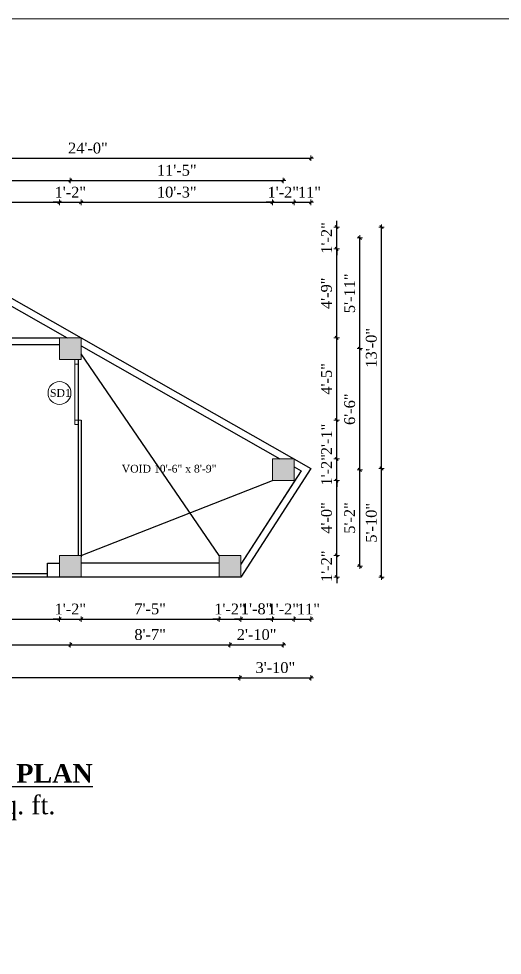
# Model space of a CAD drawing. Header units: inches. Extents: x 151827 to 346502, y -56182 to -23217.
# Drawn here: x 155797 to 156109, y -26854 to -26250 of the extents above; entities that cross this region are included whole.
import ezdxf

# ---------------------------------------------------------------- set-up
doc = ezdxf.new("R2010")
doc.units = ezdxf.units.IN
doc.header["$LTSCALE"] = 5
doc.header["$MEASUREMENT"] = 0
for name, color, linetype, lineweight in [('A-WALL', 7, 'Continuous', 9), ('Dimension', 7, 'Continuous', 18), ('ele1', 21, 'Continuous', 20)]:
    doc.layers.add(name, color=color, linetype=linetype, lineweight=lineweight)
doc.layers.add('dim line', color=7, linetype='Continuous', lineweight=15, true_color=0xfab2b2)
doc.layers.add('TEXT', color=6, linetype='Continuous')
doc.layers.add('WALL', color=7, linetype='Continuous')
doc.styles.add('ordinary', font='times.ttf')
doc.dimstyles.new('Copy of 96', dxfattribs={"dimtxt": 7, "dimasz": 4, "dimexe": 0.5, "dimexo": 0.5, "dimgap": 3, "dimtad": 1, "dimdec": 1, "dimzin": 11, "dimdsep": 46, "dimlunit": 4, "dimtxsty": 'ordinary', "dimblk": 'OBLIQUE', "dimcen": 0.09, "dimse1": 1, "dimse2": 1, "dimclrt": 6, "dimazin": 0, "dimtfac": 1, "dimtdec": 1, "dimtix": 1, "dimtmove": 2, "dimatfit": 3, "dimldrblk": 'leader', "dimfxl": 0.5, "dimfxlon": 1, "dimtolj": 1, "dimtzin": 0, "dimarcsym": 0})

# ---------------------------------------------------------------- blocks, each defined once
blk = doc.blocks.new('oblique')
at = {"color": 0, "lineweight": -2}
blk.add_line((0.25, 0.25), (-0.25, -0.25), dxfattribs=at)
at = {"layer": 'dim line', "lineweight": 9}
for p, q in [((-0.4375, 0), (0.4375, 0)), ((0, 0.4375), (0, -0.4375))]:
    blk.add_line(p, q, dxfattribs=at)
blk = doc.blocks.new('*D577')
at = {"layer": 'A-WALL', "color": 0, "lineweight": -2, "ltscale": 5, "transparency": 16777216}
blk.add_line((155711.38, -26637.16), (155822.95, -26637.16), dxfattribs=at)
at = {"layer": 'Defpoints', "color": 0, "ltscale": 5, "transparency": 16777216}
for p in [(155711.38, -26610.06), (155822.95, -26610.06), (155822.95, -26637.16)]:
    blk.add_point(p, dxfattribs=at)
at = {"layer": 'A-WALL', "color": 0, "lineweight": -2, "ltscale": 5, "transparency": 16777216, "xscale": 4, "yscale": 4, "zscale": 4, "rotation": 180}
blk.add_blockref('oblique', (155711.38, -26637.16), dxfattribs=at)
at = {"layer": 'A-WALL', "color": 0, "lineweight": -2, "ltscale": 5, "transparency": 16777216, "xscale": 4, "yscale": 4, "zscale": 4}
blk.add_blockref('oblique', (155822.95, -26637.16), dxfattribs=at)
at = {"layer": 'A-WALL', "color": 6, "ltscale": 5, "transparency": 16777216, "insert": (155767.17, -26630.59), "char_height": 7, "attachment_point": 5, "style": 'ordinary'}
blk.add_mtext('\\A1;9\'-4"', dxfattribs=at)
blk = doc.blocks.new('_OBLIQUE')
at = {"color": 0, "linetype": 'ByBlock'}
blk.add_line((-0.5, -0.5), (0.5, 0.5), dxfattribs=at)
blk = doc.blocks.new('leader')
at = {"layer": 'Dimension'}
for p, q in [((0, -4.33), (0, 4.33)), ((-4.42, 0), (4.42, 0))]:
    blk.add_line(p, q, dxfattribs=at)
blk = doc.blocks.new('*D578')
at = {"layer": 'A-WALL', "color": 0, "lineweight": -2, "ltscale": 5, "transparency": 16777216}
for p, q in [((155822.95, -26637.16), (155818.95, -26637.16)), ((155822.95, -26637.16), (155836.95, -26637.16)), ((155836.95, -26637.16), (155840.95, -26637.16))]:
    blk.add_line(p, q, dxfattribs=at)
at = {"layer": 'Defpoints', "color": 0, "ltscale": 5, "transparency": 16777216}
for p in [(155822.95, -26610.06), (155836.95, -26610.06), (155836.95, -26637.16)]:
    blk.add_point(p, dxfattribs=at)
at = {"layer": 'A-WALL', "color": 0, "lineweight": -2, "ltscale": 5, "transparency": 16777216, "xscale": 4, "yscale": 4, "zscale": 4}
blk.add_blockref('oblique', (155822.95, -26637.16), dxfattribs=at)
at = {"layer": 'A-WALL', "color": 0, "lineweight": -2, "ltscale": 5, "transparency": 16777216, "xscale": 4, "yscale": 4, "zscale": 4, "rotation": 180}
blk.add_blockref('oblique', (155836.95, -26637.16), dxfattribs=at)
at = {"layer": 'A-WALL', "color": 6, "ltscale": 5, "transparency": 16777216, "insert": (155829.95, -26630.66), "char_height": 7, "attachment_point": 5, "style": 'ordinary'}
blk.add_mtext('\\A1;1\'-2"', dxfattribs=at)
blk = doc.blocks.new('*D579')
at = {"layer": 'A-WALL', "color": 0, "lineweight": -2, "ltscale": 5, "transparency": 16777216}
blk.add_line((155836.95, -26637.16), (155925.96, -26637.16), dxfattribs=at)
at = {"layer": 'Defpoints', "color": 0, "ltscale": 5, "transparency": 16777216}
for p in [(155836.95, -26610.06), (155925.96, -26610.06), (155925.96, -26637.16)]:
    blk.add_point(p, dxfattribs=at)
at = {"layer": 'A-WALL', "color": 0, "lineweight": -2, "ltscale": 5, "transparency": 16777216, "xscale": 4, "yscale": 4, "zscale": 4, "rotation": 180}
blk.add_blockref('oblique', (155836.95, -26637.16), dxfattribs=at)
at = {"layer": 'A-WALL', "color": 0, "lineweight": -2, "ltscale": 5, "transparency": 16777216, "xscale": 4, "yscale": 4, "zscale": 4}
blk.add_blockref('oblique', (155925.96, -26637.16), dxfattribs=at)
at = {"layer": 'A-WALL', "color": 6, "ltscale": 5, "transparency": 16777216, "insert": (155881.45, -26630.59), "char_height": 7, "attachment_point": 5, "style": 'ordinary'}
blk.add_mtext('\\A1;7\'-5"', dxfattribs=at)
blk = doc.blocks.new('*D580')
at = {"layer": 'A-WALL', "color": 0, "lineweight": -2, "ltscale": 5, "transparency": 16777216}
for p, q in [((155960.34, -26637.16), (155956.34, -26637.16)), ((155960.34, -26637.16), (155974.34, -26637.16)), ((155974.34, -26637.16), (155978.34, -26637.16))]:
    blk.add_line(p, q, dxfattribs=at)
at = {"layer": 'Defpoints', "color": 0, "ltscale": 5, "transparency": 16777216}
for p in [(155960.34, -26547.88), (155974.34, -26547.88), (155974.34, -26637.16)]:
    blk.add_point(p, dxfattribs=at)
at = {"layer": 'A-WALL', "color": 0, "lineweight": -2, "ltscale": 5, "transparency": 16777216, "xscale": 4, "yscale": 4, "zscale": 4}
blk.add_blockref('oblique', (155960.34, -26637.16), dxfattribs=at)
at = {"layer": 'A-WALL', "color": 0, "lineweight": -2, "ltscale": 5, "transparency": 16777216, "xscale": 4, "yscale": 4, "zscale": 4, "rotation": 180}
blk.add_blockref('oblique', (155974.34, -26637.16), dxfattribs=at)
at = {"layer": 'A-WALL', "color": 6, "ltscale": 5, "transparency": 16777216, "insert": (155967.34, -26630.66), "char_height": 7, "attachment_point": 5, "style": 'ordinary'}
blk.add_mtext('\\A1;1\'-2"', dxfattribs=at)
blk = doc.blocks.new('*D581')
at = {"layer": 'A-WALL', "color": 0, "lineweight": -2, "ltscale": 5, "transparency": 16777216}
blk.add_line((155974.34, -26637.16), (155985.2, -26637.16), dxfattribs=at)
at = {"layer": 'Defpoints', "color": 0, "ltscale": 5, "transparency": 16777216}
for p in [(155985.2, -26540.06), (155974.34, -26547.88), (155985.2, -26637.16)]:
    blk.add_point(p, dxfattribs=at)
at = {"layer": 'A-WALL', "color": 0, "lineweight": -2, "ltscale": 5, "transparency": 16777216, "xscale": 4, "yscale": 4, "zscale": 4, "rotation": 180}
blk.add_blockref('oblique', (155974.34, -26637.16), dxfattribs=at)
at = {"layer": 'A-WALL', "color": 0, "lineweight": -2, "ltscale": 5, "transparency": 16777216, "xscale": 4, "yscale": 4, "zscale": 4}
blk.add_blockref('oblique', (155985.2, -26637.16), dxfattribs=at)
at = {"layer": 'A-WALL', "color": 6, "ltscale": 5, "transparency": 16777216, "insert": (155983.61, -26630.66), "char_height": 7, "attachment_point": 5, "style": 'ordinary'}
blk.add_mtext('\\A1;11"', dxfattribs=at)
blk = doc.blocks.new('*D583')
at = {"layer": 'A-WALL', "color": 0, "lineweight": -2, "ltscale": 5, "transparency": 16777216}
blk.add_line((155829.95, -26653.75), (155932.96, -26653.75), dxfattribs=at)
at = {"layer": 'Defpoints', "color": 0, "ltscale": 5, "transparency": 16777216}
for p in [(155829.95, -26603.06), (155932.96, -26603.06), (155932.96, -26653.75)]:
    blk.add_point(p, dxfattribs=at)
at = {"layer": 'A-WALL', "color": 0, "lineweight": -2, "ltscale": 5, "transparency": 16777216, "xscale": 4, "yscale": 4, "zscale": 4, "rotation": 180}
blk.add_blockref('oblique', (155829.95, -26653.75), dxfattribs=at)
at = {"layer": 'A-WALL', "color": 0, "lineweight": -2, "ltscale": 5, "transparency": 16777216, "xscale": 4, "yscale": 4, "zscale": 4}
blk.add_blockref('oblique', (155932.96, -26653.75), dxfattribs=at)
at = {"layer": 'A-WALL', "color": 6, "ltscale": 5, "transparency": 16777216, "insert": (155881.45, -26647.18), "char_height": 7, "attachment_point": 5, "style": 'ordinary'}
blk.add_mtext('\\A1;8\'-7"', dxfattribs=at)
blk = doc.blocks.new('*D532')
at = {"layer": 'A-WALL', "color": 0, "lineweight": -2, "ltscale": 5, "transparency": 16777216}
blk.add_line((155704.38, -26653.75), (155829.95, -26653.75), dxfattribs=at)
at = {"layer": 'Defpoints', "color": 0, "ltscale": 5, "transparency": 16777216}
for p in [(155704.38, -26603.06), (155829.95, -26603.06), (155829.95, -26653.75)]:
    blk.add_point(p, dxfattribs=at)
at = {"layer": 'A-WALL', "color": 0, "lineweight": -2, "ltscale": 5, "transparency": 16777216, "xscale": 4, "yscale": 4, "zscale": 4, "rotation": 180}
blk.add_blockref('oblique', (155704.38, -26653.75), dxfattribs=at)
at = {"layer": 'A-WALL', "color": 0, "lineweight": -2, "ltscale": 5, "transparency": 16777216, "xscale": 4, "yscale": 4, "zscale": 4}
blk.add_blockref('oblique', (155829.95, -26653.75), dxfattribs=at)
at = {"layer": 'A-WALL', "color": 6, "ltscale": 5, "transparency": 16777216, "insert": (155767.17, -26647.19), "char_height": 7, "attachment_point": 5, "style": 'ordinary'}
blk.add_mtext('\\A1;10\'-6"', dxfattribs=at)
blk = doc.blocks.new('*D584')
at = {"layer": 'A-WALL', "color": 0, "lineweight": -2, "ltscale": 5, "transparency": 16777216}
blk.add_line((155932.96, -26653.75), (155967.34, -26653.75), dxfattribs=at)
at = {"layer": 'Defpoints', "color": 0, "ltscale": 5, "transparency": 16777216}
for p in [(155967.34, -26540.88), (155932.96, -26603.06), (155967.34, -26653.75)]:
    blk.add_point(p, dxfattribs=at)
at = {"layer": 'A-WALL', "color": 0, "lineweight": -2, "ltscale": 5, "transparency": 16777216, "xscale": 4, "yscale": 4, "zscale": 4, "rotation": 180}
blk.add_blockref('oblique', (155932.96, -26653.75), dxfattribs=at)
at = {"layer": 'A-WALL', "color": 0, "lineweight": -2, "ltscale": 5, "transparency": 16777216, "xscale": 4, "yscale": 4, "zscale": 4}
blk.add_blockref('oblique', (155967.34, -26653.75), dxfattribs=at)
at = {"layer": 'A-WALL', "color": 6, "ltscale": 5, "transparency": 16777216, "insert": (155950.15, -26647.19), "char_height": 7, "attachment_point": 5, "style": 'ordinary'}
blk.add_mtext('\\A1;2\'-10"', dxfattribs=at)
blk = doc.blocks.new('*D585')
at = {"layer": 'A-WALL', "color": 0, "lineweight": -2, "ltscale": 5, "transparency": 16777216}
blk.add_line((155939.31, -26675.03), (155572.84, -26675.03), dxfattribs=at)
at = {"layer": 'Defpoints', "color": 0, "ltscale": 5, "transparency": 16777216}
for p in [(155572.84, -26610.06), (155939.31, -26610.06), (155572.84, -26675.03)]:
    blk.add_point(p, dxfattribs=at)
at = {"layer": 'A-WALL', "color": 0, "lineweight": -2, "ltscale": 5, "transparency": 16777216, "xscale": 4, "yscale": 4, "zscale": 4, "rotation": 180}
blk.add_blockref('oblique', (155572.84, -26675.03), dxfattribs=at)
at = {"layer": 'A-WALL', "color": 0, "lineweight": -2, "ltscale": 5, "transparency": 16777216, "xscale": 4, "yscale": 4, "zscale": 4}
blk.add_blockref('oblique', (155939.31, -26675.03), dxfattribs=at)
at = {"layer": 'A-WALL', "color": 6, "ltscale": 5, "transparency": 16777216, "insert": (155756.08, -26668.47), "char_height": 7, "attachment_point": 5, "style": 'ordinary'}
blk.add_mtext('\\A1;30\'-6"', dxfattribs=at)
blk = doc.blocks.new('*D586')
at = {"layer": 'A-WALL', "color": 0, "lineweight": -2, "ltscale": 5, "transparency": 16777216}
blk.add_line((155939.31, -26675.03), (155985.2, -26675.03), dxfattribs=at)
at = {"layer": 'Defpoints', "color": 0, "ltscale": 5, "transparency": 16777216}
for p in [(155985.2, -26540.06), (155939.31, -26610.06), (155985.2, -26675.03)]:
    blk.add_point(p, dxfattribs=at)
at = {"layer": 'A-WALL', "color": 0, "lineweight": -2, "ltscale": 5, "transparency": 16777216, "xscale": 4, "yscale": 4, "zscale": 4, "rotation": 180}
blk.add_blockref('oblique', (155939.31, -26675.03), dxfattribs=at)
at = {"layer": 'A-WALL', "color": 0, "lineweight": -2, "ltscale": 5, "transparency": 16777216, "xscale": 4, "yscale": 4, "zscale": 4}
blk.add_blockref('oblique', (155985.2, -26675.03), dxfattribs=at)
at = {"layer": 'A-WALL', "color": 6, "ltscale": 5, "transparency": 16777216, "insert": (155962.25, -26668.47), "char_height": 7, "attachment_point": 5, "style": 'ordinary'}
blk.add_mtext('\\A1;3\'-10"', dxfattribs=at)
blk = doc.blocks.new('*D587')
at = {"layer": 'A-WALL', "color": 0, "lineweight": -2, "ltscale": 5, "transparency": 16777216}
for p, q in [((156001.83, -26596.06), (156001.83, -26592.06)), ((156001.83, -26610.06), (156001.83, -26596.06)), ((156001.83, -26610.06), (156001.83, -26614.06))]:
    blk.add_line(p, q, dxfattribs=at)
at = {"layer": 'Defpoints', "color": 0, "ltscale": 5, "transparency": 16777216}
for p in [(155939.96, -26596.06), (156001.83, -26596.06), (155939.96, -26610.06)]:
    blk.add_point(p, dxfattribs=at)
at = {"layer": 'A-WALL', "color": 0, "lineweight": -2, "ltscale": 5, "transparency": 16777216, "xscale": 4, "yscale": 4, "zscale": 4}
for p, rotation in [((156001.83, -26596.06), 270), ((156001.83, -26610.06), 90)]:
    blk.add_blockref('oblique', p, dxfattribs=dict(at, rotation=rotation))
at = {"layer": 'A-WALL', "color": 6, "ltscale": 5, "transparency": 16777216, "insert": (155995.33, -26603.06), "char_height": 7, "attachment_point": 5, "rotation": 90, "style": 'ordinary'}
blk.add_mtext('\\A1;1\'-2"', dxfattribs=at)
blk = doc.blocks.new('*D588')
at = {"layer": 'A-WALL', "color": 0, "lineweight": -2, "ltscale": 5, "transparency": 16777216}
blk.add_line((156001.83, -26596.06), (156001.83, -26547.88), dxfattribs=at)
at = {"layer": 'Defpoints', "color": 0, "ltscale": 5, "transparency": 16777216}
for p in [(155974.34, -26547.88), (156001.83, -26547.88), (155939.96, -26596.06)]:
    blk.add_point(p, dxfattribs=at)
at = {"layer": 'A-WALL', "color": 0, "lineweight": -2, "ltscale": 5, "transparency": 16777216, "xscale": 4, "yscale": 4, "zscale": 4}
for p, rotation in [((156001.83, -26547.88), 90), ((156001.83, -26596.06), 270)]:
    blk.add_blockref('oblique', p, dxfattribs=dict(at, rotation=rotation))
at = {"layer": 'A-WALL', "color": 6, "ltscale": 5, "transparency": 16777216, "insert": (155995.27, -26571.97), "char_height": 7, "attachment_point": 5, "rotation": 90, "style": 'ordinary'}
blk.add_mtext('\\A1;4\'-0"', dxfattribs=at)
blk = doc.blocks.new('*D589')
at = {"layer": 'A-WALL', "color": 0, "lineweight": -2, "ltscale": 5, "transparency": 16777216}
for p, q in [((156001.83, -26533.88), (156001.83, -26529.88)), ((156001.83, -26547.88), (156001.83, -26533.88)), ((156001.83, -26547.88), (156001.83, -26551.88))]:
    blk.add_line(p, q, dxfattribs=at)
at = {"layer": 'Defpoints', "color": 0, "ltscale": 5, "transparency": 16777216}
for p in [(155974.34, -26533.88), (156001.83, -26533.88), (155974.34, -26547.88)]:
    blk.add_point(p, dxfattribs=at)
at = {"layer": 'A-WALL', "color": 0, "lineweight": -2, "ltscale": 5, "transparency": 16777216, "xscale": 4, "yscale": 4, "zscale": 4}
for p, rotation in [((156001.83, -26533.88), 270), ((156001.83, -26547.88), 90)]:
    blk.add_blockref('oblique', p, dxfattribs=dict(at, rotation=rotation))
at = {"layer": 'A-WALL', "color": 6, "ltscale": 5, "transparency": 16777216, "insert": (155995.33, -26540.88), "char_height": 7, "attachment_point": 5, "rotation": 90, "style": 'ordinary'}
blk.add_mtext('\\A1;1\'-2"', dxfattribs=at)
blk = doc.blocks.new('*D590')
at = {"layer": 'A-WALL', "color": 0, "lineweight": -2, "ltscale": 5, "transparency": 16777216}
blk.add_line((156001.83, -26533.88), (156001.83, -26508.78), dxfattribs=at)
at = {"layer": 'Defpoints', "color": 0, "ltscale": 5, "transparency": 16777216}
for p in [(155836.95, -26508.78), (156001.83, -26508.78), (155974.34, -26533.88)]:
    blk.add_point(p, dxfattribs=at)
at = {"layer": 'A-WALL', "color": 0, "lineweight": -2, "ltscale": 5, "transparency": 16777216, "xscale": 4, "yscale": 4, "zscale": 4}
for p, rotation in [((156001.83, -26508.78), 90), ((156001.83, -26533.88), 270)]:
    blk.add_blockref('oblique', p, dxfattribs=dict(at, rotation=rotation))
at = {"layer": 'A-WALL', "color": 6, "ltscale": 5, "transparency": 16777216, "insert": (155995.33, -26521.33), "char_height": 7, "attachment_point": 5, "rotation": 90, "style": 'ordinary'}
blk.add_mtext('\\A1;2\'-1"', dxfattribs=at)
blk = doc.blocks.new('*D591')
at = {"layer": 'A-WALL', "color": 0, "lineweight": -2, "ltscale": 5, "transparency": 16777216}
blk.add_line((156001.83, -26508.78), (156001.83, -26455.78), dxfattribs=at)
at = {"layer": 'Defpoints', "color": 0, "ltscale": 5, "transparency": 16777216}
for p in [(155836.95, -26455.78), (156001.83, -26455.78), (155836.95, -26508.78)]:
    blk.add_point(p, dxfattribs=at)
at = {"layer": 'A-WALL', "color": 0, "lineweight": -2, "ltscale": 5, "transparency": 16777216, "xscale": 4, "yscale": 4, "zscale": 4}
for p, rotation in [((156001.83, -26455.78), 90), ((156001.83, -26508.78), 270)]:
    blk.add_blockref('oblique', p, dxfattribs=dict(at, rotation=rotation))
at = {"layer": 'A-WALL', "color": 6, "ltscale": 5, "transparency": 16777216, "insert": (155995.27, -26482.28), "char_height": 7, "attachment_point": 5, "rotation": 90, "style": 'ordinary'}
blk.add_mtext('\\A1;4\'-5"', dxfattribs=at)
blk = doc.blocks.new('*D592')
at = {"layer": 'A-WALL', "color": 0, "lineweight": -2, "ltscale": 5, "transparency": 16777216}
blk.add_line((156001.83, -26455.78), (156001.83, -26398.4), dxfattribs=at)
at = {"layer": 'Defpoints', "color": 0, "ltscale": 5, "transparency": 16777216}
for p in [(155711.38, -26398.4), (156001.83, -26398.4), (155836.95, -26455.78)]:
    blk.add_point(p, dxfattribs=at)
at = {"layer": 'A-WALL', "color": 0, "lineweight": -2, "ltscale": 5, "transparency": 16777216, "xscale": 4, "yscale": 4, "zscale": 4}
for p, rotation in [((156001.83, -26398.4), 90), ((156001.83, -26455.78), 270)]:
    blk.add_blockref('oblique', p, dxfattribs=dict(at, rotation=rotation))
at = {"layer": 'A-WALL', "color": 6, "ltscale": 5, "transparency": 16777216, "insert": (155995.26, -26427.09), "char_height": 7, "attachment_point": 5, "rotation": 90, "style": 'ordinary'}
blk.add_mtext('\\A1;4\'-9"', dxfattribs=at)
blk = doc.blocks.new('*D593')
at = {"layer": 'A-WALL', "color": 0, "lineweight": -2, "ltscale": 5, "transparency": 16777216}
for p, q in [((156001.83, -26384.4), (156001.83, -26380.4)), ((156001.83, -26398.4), (156001.83, -26384.4)), ((156001.83, -26398.4), (156001.83, -26402.4))]:
    blk.add_line(p, q, dxfattribs=at)
at = {"layer": 'Defpoints', "color": 0, "ltscale": 5, "transparency": 16777216}
for p in [(155711.38, -26384.4), (156001.83, -26384.4), (155711.38, -26398.4)]:
    blk.add_point(p, dxfattribs=at)
at = {"layer": 'A-WALL', "color": 0, "lineweight": -2, "ltscale": 5, "transparency": 16777216, "xscale": 4, "yscale": 4, "zscale": 4}
for p, rotation in [((156001.83, -26384.4), 270), ((156001.83, -26398.4), 90)]:
    blk.add_blockref('oblique', p, dxfattribs=dict(at, rotation=rotation))
at = {"layer": 'A-WALL', "color": 6, "ltscale": 5, "transparency": 16777216, "insert": (155995.33, -26391.4), "char_height": 7, "attachment_point": 5, "rotation": 90, "style": 'ordinary'}
blk.add_mtext('\\A1;1\'-2"', dxfattribs=at)
blk = doc.blocks.new('*D533')
at = {"layer": 'A-WALL', "color": 0, "lineweight": -2, "ltscale": 5, "transparency": 16777216}
blk.add_line((156016.78, -26603.06), (156016.78, -26540.88), dxfattribs=at)
at = {"layer": 'Defpoints', "color": 0, "ltscale": 5, "transparency": 16777216}
for p in [(155967.34, -26540.88), (156016.78, -26540.88), (155932.96, -26603.06)]:
    blk.add_point(p, dxfattribs=at)
at = {"layer": 'A-WALL', "color": 0, "lineweight": -2, "ltscale": 5, "transparency": 16777216, "xscale": 4, "yscale": 4, "zscale": 4}
for p, rotation in [((156016.78, -26540.88), 90), ((156016.78, -26603.06), 270)]:
    blk.add_blockref('oblique', p, dxfattribs=dict(at, rotation=rotation))
at = {"layer": 'A-WALL', "color": 6, "ltscale": 5, "transparency": 16777216, "insert": (156010.22, -26571.97), "char_height": 7, "attachment_point": 5, "rotation": 90, "style": 'ordinary'}
blk.add_mtext('\\A1;5\'-2"', dxfattribs=at)
blk = doc.blocks.new('*D594')
at = {"layer": 'A-WALL', "color": 0, "lineweight": -2, "ltscale": 5, "transparency": 16777216}
blk.add_line((156016.78, -26540.88), (156016.78, -26462.78), dxfattribs=at)
at = {"layer": 'Defpoints', "color": 0, "ltscale": 5, "transparency": 16777216}
for p in [(155829.95, -26462.78), (156016.78, -26462.78), (155967.34, -26540.88)]:
    blk.add_point(p, dxfattribs=at)
at = {"layer": 'A-WALL', "color": 0, "lineweight": -2, "ltscale": 5, "transparency": 16777216, "xscale": 4, "yscale": 4, "zscale": 4}
for p, rotation in [((156016.78, -26462.78), 90), ((156016.78, -26540.88), 270)]:
    blk.add_blockref('oblique', p, dxfattribs=dict(at, rotation=rotation))
at = {"layer": 'A-WALL', "color": 6, "ltscale": 5, "transparency": 16777216, "insert": (156010.22, -26501.83), "char_height": 7, "attachment_point": 5, "rotation": 90, "style": 'ordinary'}
blk.add_mtext('\\A1;6\'-6"', dxfattribs=at)
blk = doc.blocks.new('*D595')
at = {"layer": 'A-WALL', "color": 0, "lineweight": -2, "ltscale": 5, "transparency": 16777216}
blk.add_line((156016.78, -26462.78), (156016.78, -26391.4), dxfattribs=at)
at = {"layer": 'Defpoints', "color": 0, "ltscale": 5, "transparency": 16777216}
for p in [(155704.38, -26391.4), (156016.78, -26391.4), (155829.95, -26462.78)]:
    blk.add_point(p, dxfattribs=at)
at = {"layer": 'A-WALL', "color": 0, "lineweight": -2, "ltscale": 5, "transparency": 16777216, "xscale": 4, "yscale": 4, "zscale": 4}
for p, rotation in [((156016.78, -26391.4), 90), ((156016.78, -26462.78), 270)]:
    blk.add_blockref('oblique', p, dxfattribs=dict(at, rotation=rotation))
at = {"layer": 'A-WALL', "color": 6, "ltscale": 5, "transparency": 16777216, "insert": (156010.22, -26427.09), "char_height": 7, "attachment_point": 5, "rotation": 90, "style": 'ordinary'}
blk.add_mtext('\\A1;5\'-11"', dxfattribs=at)
blk = doc.blocks.new('*D564')
at = {"layer": 'A-WALL', "color": 0, "lineweight": -2, "ltscale": 5, "transparency": 16777216}
blk.add_line((155711.38, -26368.42), (155822.95, -26368.42), dxfattribs=at)
at = {"layer": 'Defpoints', "color": 0, "ltscale": 5, "transparency": 16777216}
for p in [(155822.95, -26368.42), (155711.38, -26384.4), (155822.95, -26455.78)]:
    blk.add_point(p, dxfattribs=at)
at = {"layer": 'A-WALL', "color": 0, "lineweight": -2, "ltscale": 5, "transparency": 16777216, "xscale": 4, "yscale": 4, "zscale": 4, "rotation": 180}
blk.add_blockref('oblique', (155711.38, -26368.42), dxfattribs=at)
at = {"layer": 'A-WALL', "color": 0, "lineweight": -2, "ltscale": 5, "transparency": 16777216, "xscale": 4, "yscale": 4, "zscale": 4}
blk.add_blockref('oblique', (155822.95, -26368.42), dxfattribs=at)
at = {"layer": 'A-WALL', "color": 6, "ltscale": 5, "transparency": 16777216, "insert": (155767.17, -26361.85), "char_height": 7, "attachment_point": 5, "style": 'ordinary'}
blk.add_mtext('\\A1;9\'-4"', dxfattribs=at)
blk = doc.blocks.new('*D565')
at = {"layer": 'A-WALL', "color": 0, "lineweight": -2, "ltscale": 5, "transparency": 16777216}
for p, q in [((155822.95, -26368.42), (155818.95, -26368.42)), ((155822.95, -26368.42), (155836.95, -26368.42)), ((155836.95, -26368.42), (155840.95, -26368.42))]:
    blk.add_line(p, q, dxfattribs=at)
at = {"layer": 'Defpoints', "color": 0, "ltscale": 5, "transparency": 16777216}
for p in [(155836.95, -26368.42), (155822.95, -26455.78), (155836.95, -26455.78)]:
    blk.add_point(p, dxfattribs=at)
at = {"layer": 'A-WALL', "color": 0, "lineweight": -2, "ltscale": 5, "transparency": 16777216, "xscale": 4, "yscale": 4, "zscale": 4}
blk.add_blockref('oblique', (155822.95, -26368.42), dxfattribs=at)
at = {"layer": 'A-WALL', "color": 0, "lineweight": -2, "ltscale": 5, "transparency": 16777216, "xscale": 4, "yscale": 4, "zscale": 4, "rotation": 180}
blk.add_blockref('oblique', (155836.95, -26368.42), dxfattribs=at)
at = {"layer": 'A-WALL', "color": 6, "ltscale": 5, "transparency": 16777216, "insert": (155829.95, -26361.92), "char_height": 7, "attachment_point": 5, "style": 'ordinary'}
blk.add_mtext('\\A1;1\'-2"', dxfattribs=at)
blk = doc.blocks.new('*D566')
at = {"layer": 'A-WALL', "color": 0, "lineweight": -2, "ltscale": 5, "transparency": 16777216}
blk.add_line((155836.95, -26368.42), (155960.34, -26368.42), dxfattribs=at)
at = {"layer": 'Defpoints', "color": 0, "ltscale": 5, "transparency": 16777216}
for p in [(155960.34, -26368.42), (155836.95, -26455.78), (155960.34, -26533.88)]:
    blk.add_point(p, dxfattribs=at)
at = {"layer": 'A-WALL', "color": 0, "lineweight": -2, "ltscale": 5, "transparency": 16777216, "xscale": 4, "yscale": 4, "zscale": 4, "rotation": 180}
blk.add_blockref('oblique', (155836.95, -26368.42), dxfattribs=at)
at = {"layer": 'A-WALL', "color": 0, "lineweight": -2, "ltscale": 5, "transparency": 16777216, "xscale": 4, "yscale": 4, "zscale": 4}
blk.add_blockref('oblique', (155960.34, -26368.42), dxfattribs=at)
at = {"layer": 'A-WALL', "color": 6, "ltscale": 5, "transparency": 16777216, "insert": (155898.64, -26361.86), "char_height": 7, "attachment_point": 5, "style": 'ordinary'}
blk.add_mtext('\\A1;10\'-3"', dxfattribs=at)
blk = doc.blocks.new('*D567')
at = {"layer": 'A-WALL', "color": 0, "lineweight": -2, "ltscale": 5, "transparency": 16777216}
for p, q in [((155960.34, -26368.42), (155956.34, -26368.42)), ((155960.34, -26368.42), (155974.34, -26368.42)), ((155974.34, -26368.42), (155978.34, -26368.42))]:
    blk.add_line(p, q, dxfattribs=at)
at = {"layer": 'Defpoints', "color": 0, "ltscale": 5, "transparency": 16777216}
for p in [(155974.34, -26368.42), (155960.34, -26533.88), (155974.34, -26533.88)]:
    blk.add_point(p, dxfattribs=at)
at = {"layer": 'A-WALL', "color": 0, "lineweight": -2, "ltscale": 5, "transparency": 16777216, "xscale": 4, "yscale": 4, "zscale": 4}
blk.add_blockref('oblique', (155960.34, -26368.42), dxfattribs=at)
at = {"layer": 'A-WALL', "color": 0, "lineweight": -2, "ltscale": 5, "transparency": 16777216, "xscale": 4, "yscale": 4, "zscale": 4, "rotation": 180}
blk.add_blockref('oblique', (155974.34, -26368.42), dxfattribs=at)
at = {"layer": 'A-WALL', "color": 6, "ltscale": 5, "transparency": 16777216, "insert": (155967.34, -26361.92), "char_height": 7, "attachment_point": 5, "style": 'ordinary'}
blk.add_mtext('\\A1;1\'-2"', dxfattribs=at)
blk = doc.blocks.new('*D520')
at = {"layer": 'A-WALL', "color": 0, "lineweight": -2, "ltscale": 5, "transparency": 16777216}
blk.add_line((155974.34, -26368.42), (155985.2, -26368.42), dxfattribs=at)
at = {"layer": 'Defpoints', "color": 0, "ltscale": 5, "transparency": 16777216}
for p in [(155985.2, -26368.42), (155974.34, -26533.88), (155985.2, -26540.06)]:
    blk.add_point(p, dxfattribs=at)
at = {"layer": 'A-WALL', "color": 0, "lineweight": -2, "ltscale": 5, "transparency": 16777216, "xscale": 4, "yscale": 4, "zscale": 4, "rotation": 180}
blk.add_blockref('oblique', (155974.34, -26368.42), dxfattribs=at)
at = {"layer": 'A-WALL', "color": 0, "lineweight": -2, "ltscale": 5, "transparency": 16777216, "xscale": 4, "yscale": 4, "zscale": 4}
blk.add_blockref('oblique', (155985.2, -26368.42), dxfattribs=at)
at = {"layer": 'A-WALL', "color": 6, "ltscale": 5, "transparency": 16777216, "insert": (155984.24, -26361.92), "char_height": 7, "attachment_point": 5, "style": 'ordinary'}
blk.add_mtext('\\A1;11"', dxfattribs=at)
blk = doc.blocks.new('*D569')
at = {"layer": 'A-WALL', "color": 0, "lineweight": -2, "ltscale": 5, "transparency": 16777216}
blk.add_line((155704.38, -26354.35), (155829.95, -26354.35), dxfattribs=at)
at = {"layer": 'Defpoints', "color": 0, "ltscale": 5, "transparency": 16777216}
for p in [(155829.95, -26354.35), (155704.38, -26462.78), (155829.95, -26462.78)]:
    blk.add_point(p, dxfattribs=at)
at = {"layer": 'A-WALL', "color": 0, "lineweight": -2, "ltscale": 5, "transparency": 16777216, "xscale": 4, "yscale": 4, "zscale": 4, "rotation": 180}
blk.add_blockref('oblique', (155704.38, -26354.35), dxfattribs=at)
at = {"layer": 'A-WALL', "color": 0, "lineweight": -2, "ltscale": 5, "transparency": 16777216, "xscale": 4, "yscale": 4, "zscale": 4}
blk.add_blockref('oblique', (155829.95, -26354.35), dxfattribs=at)
at = {"layer": 'A-WALL', "color": 6, "ltscale": 5, "transparency": 16777216, "insert": (155767.17, -26347.79), "char_height": 7, "attachment_point": 5, "style": 'ordinary'}
blk.add_mtext('\\A1;10\'-6"', dxfattribs=at)
blk = doc.blocks.new('*D521')
at = {"layer": 'A-WALL', "color": 0, "lineweight": -2, "ltscale": 5, "transparency": 16777216}
blk.add_line((155829.95, -26354.35), (155967.34, -26354.35), dxfattribs=at)
at = {"layer": 'Defpoints', "color": 0, "ltscale": 5, "transparency": 16777216}
for p in [(155967.34, -26354.35), (155829.95, -26462.78), (155967.34, -26540.88)]:
    blk.add_point(p, dxfattribs=at)
at = {"layer": 'A-WALL', "color": 0, "lineweight": -2, "ltscale": 5, "transparency": 16777216, "xscale": 4, "yscale": 4, "zscale": 4, "rotation": 180}
blk.add_blockref('oblique', (155829.95, -26354.35), dxfattribs=at)
at = {"layer": 'A-WALL', "color": 0, "lineweight": -2, "ltscale": 5, "transparency": 16777216, "xscale": 4, "yscale": 4, "zscale": 4}
blk.add_blockref('oblique', (155967.34, -26354.35), dxfattribs=at)
at = {"layer": 'A-WALL', "color": 6, "ltscale": 5, "transparency": 16777216, "insert": (155898.64, -26347.79), "char_height": 7, "attachment_point": 5, "style": 'ordinary'}
blk.add_mtext('\\A1;11\'-5"', dxfattribs=at)
blk = doc.blocks.new('*D522')
at = {"layer": 'A-WALL', "color": 0, "lineweight": -2, "ltscale": 5, "transparency": 16777216}
blk.add_line((155697.38, -26340.02), (155985.2, -26340.02), dxfattribs=at)
at = {"layer": 'Defpoints', "color": 0, "ltscale": 5, "transparency": 16777216}
for p in [(155985.2, -26340.02), (155697.38, -26384.4), (155985.2, -26540.06)]:
    blk.add_point(p, dxfattribs=at)
at = {"layer": 'A-WALL', "color": 0, "lineweight": -2, "ltscale": 5, "transparency": 16777216, "xscale": 4, "yscale": 4, "zscale": 4, "rotation": 180}
blk.add_blockref('oblique', (155697.38, -26340.02), dxfattribs=at)
at = {"layer": 'A-WALL', "color": 0, "lineweight": -2, "ltscale": 5, "transparency": 16777216, "xscale": 4, "yscale": 4, "zscale": 4}
blk.add_blockref('oblique', (155985.2, -26340.02), dxfattribs=at)
at = {"layer": 'A-WALL', "color": 6, "ltscale": 5, "transparency": 16777216, "insert": (155841.29, -26333.46), "char_height": 7, "attachment_point": 5, "style": 'ordinary'}
blk.add_mtext('\\A1;24\'-0"', dxfattribs=at)
blk = doc.blocks.new('*D523')
at = {"layer": 'A-WALL', "color": 0, "lineweight": -2, "ltscale": 5, "transparency": 16777216}
blk.add_line((156030.74, -26610.06), (156030.74, -26540.06), dxfattribs=at)
at = {"layer": 'Defpoints', "color": 0, "ltscale": 5, "transparency": 16777216}
for p in [(155985.2, -26540.06), (156030.74, -26540.06), (155939.96, -26610.06)]:
    blk.add_point(p, dxfattribs=at)
at = {"layer": 'A-WALL', "color": 0, "lineweight": -2, "ltscale": 5, "transparency": 16777216, "xscale": 4, "yscale": 4, "zscale": 4}
for p, rotation in [((156030.74, -26540.06), 90), ((156030.74, -26610.06), 270)]:
    blk.add_blockref('oblique', p, dxfattribs=dict(at, rotation=rotation))
at = {"layer": 'A-WALL', "color": 6, "ltscale": 5, "transparency": 16777216, "insert": (156024.18, -26575.06), "char_height": 7, "attachment_point": 5, "rotation": 90, "style": 'ordinary'}
blk.add_mtext('\\A1;5\'-10"', dxfattribs=at)
blk = doc.blocks.new('*D524')
at = {"layer": 'A-WALL', "color": 0, "lineweight": -2, "ltscale": 5, "transparency": 16777216}
blk.add_line((156030.74, -26540.06), (156030.74, -26384.4), dxfattribs=at)
at = {"layer": 'Defpoints', "color": 0, "ltscale": 5, "transparency": 16777216}
for p in [(155711.38, -26384.4), (156030.74, -26384.4), (155985.2, -26540.06)]:
    blk.add_point(p, dxfattribs=at)
at = {"layer": 'A-WALL', "color": 0, "lineweight": -2, "ltscale": 5, "transparency": 16777216, "xscale": 4, "yscale": 4, "zscale": 4}
for p, rotation in [((156030.74, -26384.4), 90), ((156030.74, -26540.06), 270)]:
    blk.add_blockref('oblique', p, dxfattribs=dict(at, rotation=rotation))
at = {"layer": 'A-WALL', "color": 6, "ltscale": 5, "transparency": 16777216, "insert": (156024.18, -26462.23), "char_height": 7, "attachment_point": 5, "rotation": 90, "style": 'ordinary'}
blk.add_mtext('\\A1;13\'-0"', dxfattribs=at)
blk = doc.blocks.new('*D525')
at = {"layer": 'A-WALL', "color": 0, "lineweight": -2, "ltscale": 5, "transparency": 16777216}
for p, q in [((155925.96, -26637.16), (155921.96, -26637.16)), ((155925.96, -26637.16), (155939.96, -26637.16)), ((155939.96, -26637.16), (155943.96, -26637.16))]:
    blk.add_line(p, q, dxfattribs=at)
at = {"layer": 'Defpoints', "color": 0, "ltscale": 5, "transparency": 16777216}
for p in [(155925.96, -26610.06), (155939.96, -26610.06), (155939.96, -26637.16)]:
    blk.add_point(p, dxfattribs=at)
at = {"layer": 'A-WALL', "color": 0, "lineweight": -2, "ltscale": 5, "transparency": 16777216, "xscale": 4, "yscale": 4, "zscale": 4}
blk.add_blockref('oblique', (155925.96, -26637.16), dxfattribs=at)
at = {"layer": 'A-WALL', "color": 0, "lineweight": -2, "ltscale": 5, "transparency": 16777216, "xscale": 4, "yscale": 4, "zscale": 4, "rotation": 180}
blk.add_blockref('oblique', (155939.96, -26637.16), dxfattribs=at)
at = {"layer": 'A-WALL', "color": 6, "ltscale": 5, "transparency": 16777216, "insert": (155932.96, -26630.66), "char_height": 7, "attachment_point": 5, "style": 'ordinary'}
blk.add_mtext('\\A1;1\'-2"', dxfattribs=at)
blk = doc.blocks.new('*D571')
at = {"layer": 'A-WALL', "color": 0, "lineweight": -2, "ltscale": 5, "transparency": 16777216}
for p, q in [((155939.96, -26637.16), (155935.96, -26637.16)), ((155939.96, -26637.16), (155960.34, -26637.16)), ((155960.34, -26637.16), (155964.34, -26637.16))]:
    blk.add_line(p, q, dxfattribs=at)
at = {"layer": 'Defpoints', "color": 0, "ltscale": 5, "transparency": 16777216}
for p in [(155960.34, -26547.88), (155939.96, -26610.06), (155960.34, -26637.16)]:
    blk.add_point(p, dxfattribs=at)
at = {"layer": 'A-WALL', "color": 0, "lineweight": -2, "ltscale": 5, "transparency": 16777216, "xscale": 4, "yscale": 4, "zscale": 4}
blk.add_blockref('oblique', (155939.96, -26637.16), dxfattribs=at)
at = {"layer": 'A-WALL', "color": 0, "lineweight": -2, "ltscale": 5, "transparency": 16777216, "xscale": 4, "yscale": 4, "zscale": 4, "rotation": 180}
blk.add_blockref('oblique', (155960.34, -26637.16), dxfattribs=at)
at = {"layer": 'A-WALL', "color": 6, "ltscale": 5, "transparency": 16777216, "insert": (155950.15, -26630.6), "char_height": 7, "attachment_point": 5, "style": 'ordinary'}
blk.add_mtext('\\A1;1\'-8"', dxfattribs=at)

msp = doc.modelspace()

# ---------------------------------------------------------------- hatches: boundary and pattern name
at = {"layer": 'WALL', "linetype": 'ByBlock', "ltscale": 5, "true_color": 0xf8991e}
h = msp.add_hatch(color=30, dxfattribs=at)
h.dxf.hatch_style = 1
h.paths.add_polyline_path([(155836.95, -26469.78), (155836.95, -26455.78), (155822.95, -26455.78), (155822.95, -26469.78)])
h = msp.add_hatch(color=30, dxfattribs=at)
h.dxf.hatch_style = 1
h.paths.add_polyline_path([(155960.34, -26533.88), (155960.34, -26547.88), (155974.34, -26547.88), (155974.34, -26533.88)])
h = msp.add_hatch(color=30, dxfattribs=at)
h.dxf.hatch_style = 1
h.paths.add_polyline_path([(155822.95, -26596.06), (155822.95, -26610.06), (155836.95, -26610.06), (155836.95, -26596.06)])
h = msp.add_hatch(color=30, dxfattribs=at)
h.dxf.hatch_style = 1
h.paths.add_polyline_path([(155925.96, -26596.06), (155925.96, -26610.06), (155939.96, -26610.06), (155939.96, -26596.06)])

# ---------------------------------------------------------------- linework, layer by layer
at = {"layer": 'A-WALL', "lineweight": 30}
for p, q in [((155711.38, -26384.4, -72.71), (155836.95, -26455.78, -72.71)), ((155711.38, -26389.57, -72.71), (155827.84, -26455.78, -72.71)), ((155711.38, -26455.78, -72.71), (155822.95, -26455.78, -72.71)), ((155836.95, -26455.78, -72.71), (155985.2, -26540.06, -72.71)), ((155822.95, -26460.28, -72.71), (155711.38, -26460.28, -72.71)), ((155836.95, -26460.96, -72.71), (155965.23, -26533.88, -72.71)), ((155834.95, -26469.78, -72.71), (155834.95, -26596.06, -72.71)), ((155836.95, -26508.78, -72.71), (155836.95, -26597.06, -72.71)), ((155985.2, -26540.06, -72.71), (155939.96, -26610.06, -72.71)), ((155974.34, -26539.06, -72.71), (155978.83, -26541.61, -72.71)), ((155978.83, -26541.61, -72.71), (155939.96, -26601.77, -72.71)), ((155815.17, -26610.06, -72.71), (155815.17, -26601.06, -72.71)), ((155815.17, -26601.06, -72.71), (155822.95, -26601.06, -72.71)), ((155925.96, -26601.06, -72.71), (155836.95, -26601.06, -72.71)), ((155939.31, -26610.06, -72.71), (155572.84, -26610.06, -72.71)), ((155939.31, -26610.06, -72.71), (155572.84, -26610.06, -72.71)), ((155815.17, -26608.06, -72.71), (155719.17, -26608.06, -72.71))]:
    msp.add_line(p, q, dxfattribs=at)
at = {"layer": 'A-WALL', "ltscale": 5}
for p, q in [((155832.95, -26511.78, -72.71), (155832.95, -26469.78, -72.71)), ((155832.95, -26469.78, -72.71), (155834.95, -26469.78, -72.71)), ((155832.95, -26472.78, -72.71), (155834.95, -26472.78, -72.71)), ((155834.95, -26469.78, -72.71), (155834.95, -26511.78, -72.71)), ((155834.95, -26508.78, -72.71), (155832.95, -26508.78, -72.71)), ((155834.95, -26508.78, -72.71), (155836.95, -26508.78, -72.71)), ((155834.95, -26511.78, -72.71), (155832.95, -26511.78, -72.71))]:
    msp.add_line(p, q, dxfattribs=at)
at = {"layer": 'A-WALL', "ltscale": 5, "elevation": -72.71}
for points in [[(155822.95, -26469.78), (155836.95, -26469.78), (155836.95, -26455.78), (155822.95, -26455.78)], [(155960.34, -26533.88), (155974.34, -26533.88), (155974.34, -26547.88), (155960.34, -26547.88)], [(155822.95, -26596.06), (155836.95, -26596.06), (155836.95, -26610.06), (155822.95, -26610.06)], [(155925.96, -26596.06), (155939.96, -26596.06), (155939.96, -26610.06), (155925.96, -26610.06)]]:
    msp.add_lwpolyline(points, close=True, dxfattribs=at)
for points in [[(155836.95, -26601.06), (155836.95, -26601.06), (155925.96, -26601.06), (155925.96, -26596.06), (155939.96, -26596.06), (155939.96, -26601.77), (155974.78, -26547.88), (155960.34, -26547.88), (155960.34, -26533.88), (155965.23, -26533.88), (155836.95, -26460.96), (155836.95, -26469.78)], [(155836.95, -26508.78), (155836.95, -26596.06)]]:
    msp.add_lwpolyline(points, dxfattribs=at)
at = {"layer": 'A-WALL', "ltscale": 5}
msp.add_circle((155822.97, -26491.39, -72.71), 7.38, dxfattribs=at)
at = {"layer": 'ele1', "elevation": -72.71}
msp.add_lwpolyline([(155380.93, -26250.03), (158465.9, -26250.03), (158465.9, -28405.37), (155380.93, -28405.37)], close=True, dxfattribs=at)
msp.add_lwpolyline([(155380.93, -26250.03), (158465.9, -26250.03), (158465.9, -28405.37), (155380.93, -28405.37)], close=True, dxfattribs=at)
at = {"layer": 'WALL', "color": 30, "linetype": 'ByBlock', "ltscale": 5, "true_color": 0xf8991e}
for p, q in [((155925.96, -26596.06, -72.71), (155836.95, -26466.13, -72.71)), ((155836.95, -26596.06, -72.71), (155960.34, -26547.88, -72.71))]:
    msp.add_line(p, q, dxfattribs=at)

# ---------------------------------------------------------------- texts
at = {"layer": 'TEXT', "style": 'ordinary'}
for s, p in [('SD1', (155816.85, -26493.84, -72.71)), ('VOID 10\'-6" x 8\'-9"', (155863.13, -26542.68, -72.71))]:
    msp.add_text(s, height=5, dxfattribs=at).set_placement(p)
at = {"layer": 'TEXT', "char_height": 12, "width": 219.8151, "attachment_point": 8, "style": 'ordinary'}
for s, insert in [('{\\fTimes New Roman|b1|i0|c0|p18;\\LGROUND FLOOR PLAN}', (155742.75, -26742.78, -72.71)), ('AREA = 319.56 sq. ft.', (155738.45, -26766.9, -72.71))]:
    msp.add_mtext(s, dxfattribs=dict(at, insert=insert))

# ---------------------------------------------------------------- dimensions: what is measured, and where the dimension line sits
at = {"layer": 'A-WALL', "ltscale": 5}
for base, p1, p2, picture, middle in [((155985.2, -26340.02, -72.71), (155697.38, -26384.4, -72.71), (155985.2, -26540.06, -72.71), '*D522', (155841.29, -26333.46, -72.71)), ((155829.95, -26354.35, -72.71), (155704.38, -26462.78, -72.71), (155829.95, -26462.78, -72.71), '*D569', (155767.17, -26347.79, -72.71)), ((155967.34, -26354.35, -72.71), (155829.95, -26462.78, -72.71), (155967.34, -26540.88, -72.71), '*D521', (155898.64, -26347.79, -72.71)), ((155822.95, -26368.42, -72.71), (155711.38, -26384.4, -72.71), (155822.95, -26455.78, -72.71), '*D564', (155767.17, -26361.85, -72.71)), ((155836.95, -26368.42, -72.71), (155822.95, -26455.78, -72.71), (155836.95, -26455.78, -72.71), '*D565', (155829.95, -26361.92, -72.71)), ((155960.34, -26368.42, -72.71), (155836.95, -26455.78, -72.71), (155960.34, -26533.88, -72.71), '*D566', (155898.64, -26361.86, -72.71)), ((155974.34, -26368.42, -72.71), (155960.34, -26533.88, -72.71), (155974.34, -26533.88, -72.71), '*D567', (155967.34, -26361.92, -72.71)), ((155967.34, -26653.75, -72.71), (155932.96, -26603.06, -72.71), (155967.34, -26540.88, -72.71), '*D584', (155950.15, -26647.19, -72.71)), ((155985.2, -26675.03, -72.71), (155939.31, -26610.06, -72.71), (155985.2, -26540.06, -72.71), '*D586', (155962.25, -26668.47, -72.71)), ((155960.34, -26637.16, -72.71), (155939.96, -26610.06, -72.71), (155960.34, -26547.88, -72.71), '*D571', (155950.15, -26630.6, -72.71)), ((155974.34, -26637.16, -72.71), (155960.34, -26547.88, -72.71), (155974.34, -26547.88, -72.71), '*D580', (155967.34, -26630.66, -72.71)), ((155829.95, -26653.75, -72.71), (155704.38, -26603.06, -72.71), (155829.95, -26603.06, -72.71), '*D532', (155767.17, -26647.19, -72.71)), ((155932.96, -26653.75, -72.71), (155829.95, -26603.06, -72.71), (155932.96, -26603.06, -72.71), '*D583', (155881.45, -26647.18, -72.71)), ((155572.84, -26675.03, -72.71), (155939.31, -26610.06, -72.71), (155572.84, -26610.06, -72.71), '*D585', (155756.08, -26668.47, -72.71)), ((155822.95, -26637.16, -72.71), (155711.38, -26610.06, -72.71), (155822.95, -26610.06, -72.71), '*D577', (155767.17, -26630.59, -72.71)), ((155836.95, -26637.16, -72.71), (155822.95, -26610.06, -72.71), (155836.95, -26610.06, -72.71), '*D578', (155829.95, -26630.66, -72.71)), ((155925.96, -26637.16, -72.71), (155836.95, -26610.06, -72.71), (155925.96, -26610.06, -72.71), '*D579', (155881.45, -26630.59, -72.71)), ((155939.96, -26637.16, -72.71), (155925.96, -26610.06, -72.71), (155939.96, -26610.06, -72.71), '*D525', (155932.96, -26630.66, -72.71))]:
    dim = msp.add_linear_dim(base=base, p1=p1, p2=p2, dimstyle='Copy of 96', override={"dimdec": 0, "dimblk": 'oblique', "dimtdec": 0, "dimarcsym": 1}, dxfattribs=at)
    dim.commit()
    dim.dimension.update_dxf_attribs({"geometry": picture, "text_midpoint": middle})
for base, p1, picture, middle in [((155985.2, -26368.42, -72.71), (155974.34, -26533.88, -72.71), '*D520', (155984.24, -26361.92, -72.71)), ((155985.2, -26637.16, -72.71), (155974.34, -26547.88, -72.71), '*D581', (155983.61, -26630.66, -72.71))]:
    dim = msp.add_linear_dim(base=base, p1=p1, p2=(155985.2, -26540.06, -72.71), dimstyle='Copy of 96', override={"dimdec": 0, "dimblk": 'oblique', "dimtdec": 0, "dimarcsym": 1}, dxfattribs=at)
    dim.commit()
    dim.dimension.update_dxf_attribs({"geometry": picture, "text_midpoint": middle, "dimtype": 160})
for base, p1, p2, picture, middle in [((156001.83, -26384.4, -72.71), (155711.38, -26398.4, -72.71), (155711.38, -26384.4, -72.71), '*D593', (155995.33, -26391.4, -72.71)), ((156030.74, -26384.4, -72.71), (155985.2, -26540.06, -72.71), (155711.38, -26384.4, -72.71), '*D524', (156024.18, -26462.23, -72.71)), ((156016.78, -26391.4, -72.71), (155829.95, -26462.78, -72.71), (155704.38, -26391.4, -72.71), '*D595', (156010.22, -26427.09, -72.71)), ((156001.83, -26398.4, -72.71), (155836.95, -26455.78, -72.71), (155711.38, -26398.4, -72.71), '*D592', (155995.26, -26427.09, -72.71)), ((156001.83, -26455.78, -72.71), (155836.95, -26508.78, -72.71), (155836.95, -26455.78, -72.71), '*D591', (155995.27, -26482.28, -72.71)), ((156016.78, -26462.78, -72.71), (155967.34, -26540.88, -72.71), (155829.95, -26462.78, -72.71), '*D594', (156010.22, -26501.83, -72.71)), ((156001.83, -26508.78, -72.71), (155974.34, -26533.88, -72.71), (155836.95, -26508.78, -72.71), '*D590', (155995.33, -26521.33, -72.71)), ((156001.83, -26533.88, -72.71), (155974.34, -26547.88, -72.71), (155974.34, -26533.88, -72.71), '*D589', (155995.33, -26540.88, -72.71)), ((156016.78, -26540.88, -72.71), (155932.96, -26603.06, -72.71), (155967.34, -26540.88, -72.71), '*D533', (156010.22, -26571.97, -72.71)), ((156030.74, -26540.06, -72.71), (155939.96, -26610.06, -72.71), (155985.2, -26540.06, -72.71), '*D523', (156024.18, -26575.06, -72.71)), ((156001.83, -26547.88, -72.71), (155939.96, -26596.06, -72.71), (155974.34, -26547.88, -72.71), '*D588', (155995.27, -26571.97, -72.71)), ((156001.83, -26596.06, -72.71), (155939.96, -26610.06, -72.71), (155939.96, -26596.06, -72.71), '*D587', (155995.33, -26603.06, -72.71))]:
    dim = msp.add_linear_dim(base=base, p1=p1, p2=p2, angle=90, dimstyle='Copy of 96', override={"dimdec": 0, "dimblk": 'oblique', "dimtdec": 0, "dimarcsym": 1}, dxfattribs=at)
    dim.commit()
    dim.dimension.update_dxf_attribs({"geometry": picture, "text_midpoint": middle})

doc.saveas('drawing.dxf')
